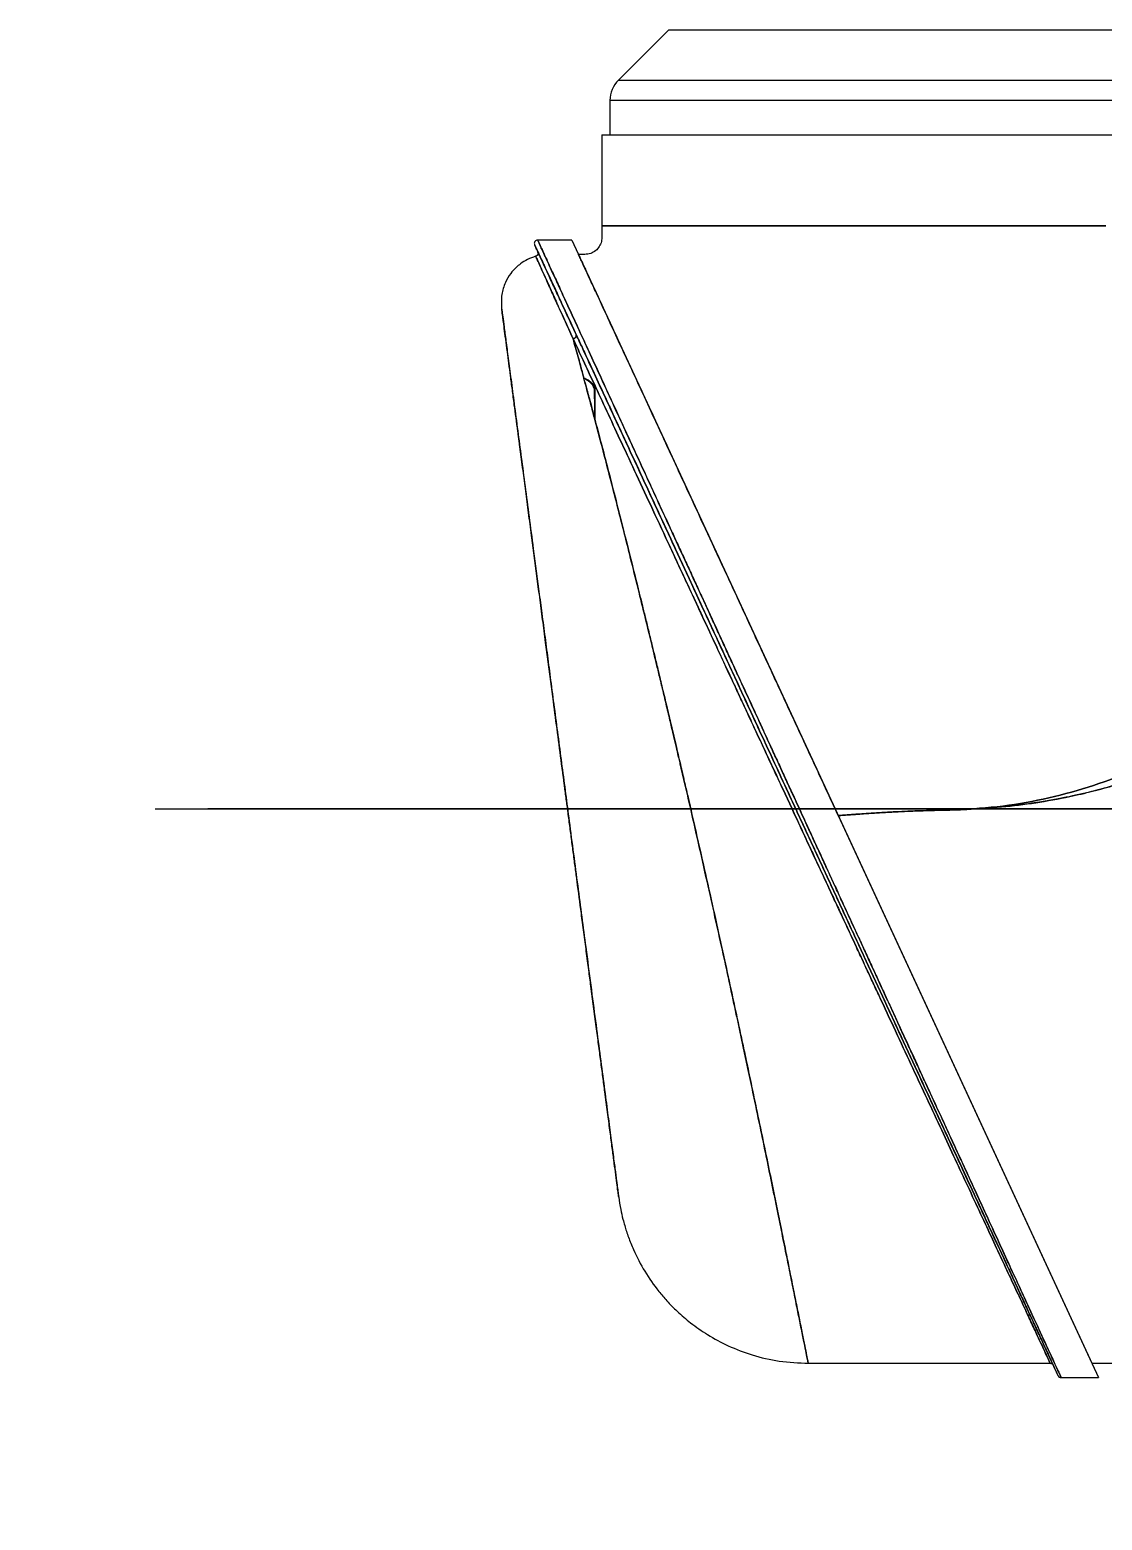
# Model space of a CAD drawing. Header units: millimetres. Extents: x 54 to 415, y 5 to 258.
# Drawn here: x 98.81 to 106.28, y 169.8 to 180.19 of the extents above; entities that cross this region are included whole.
import ezdxf

# ---------------------------------------------------------------- set-up
doc = ezdxf.new("R2010")
doc.units = ezdxf.units.MM
doc.linetypes.add('CENTERX2', pattern=[20.32, 12.7, -2.54, 2.54, -2.54])
doc.styles.add('SLDTEXTSTYLE0', font='TXT', dxfattribs={"width": 0.75})
doc.dimstyles.new('SLDDIMSTYLE0', dxfattribs={"dimtxt": 3.5, "dimasz": 3.302, "dimexe": 0, "dimexo": 0.0625, "dimgap": 0.875, "dimtad": 1, "dimlfac": 15, "dimrnd": 1e-09, "dimzin": 12, "dimdsep": 46, "dimtxsty": 'SLDTEXTSTYLE0', "dimsah": 1, "dimcen": 0.09, "dimadec": 0, "dimazin": 3, "dimtfac": 1, "dimtofl": 0, "dimtmove": 0, "dimatfit": 3, "dimfxl": 1, "dimfrac": 2, "dimtolj": 1, "dimtzin": 12, "dimarcsym": 0})
doc.dimstyles.new('SLDDIMSTYLE2', dxfattribs={"dimtxt": 3.5, "dimasz": 3.302, "dimexe": 0, "dimexo": 0.0625, "dimgap": 0.875, "dimtad": 1, "dimlfac": 15, "dimrnd": 1e-09, "dimzin": 12, "dimdsep": 46, "dimtxsty": 'SLDTEXTSTYLE0', "dimsah": 1, "dimcen": 0.09, "dimadec": 0, "dimazin": 3, "dimtfac": 1, "dimtmove": 0, "dimatfit": 0, "dimfxl": 1, "dimfrac": 2, "dimtolj": 1, "dimtzin": 12, "dimarcsym": 0})

# ---------------------------------------------------------------- blocks, each defined once
blk = doc.blocks.new('_D_6')
at = {"color": 7, "linetype": 'Continuous', "lineweight": 0}
for p, q in [((53.692, 173.759), (53.692, 65.092)), ((177.725, 173.759), (177.725, 65.092)), ((53.692, 66.092), (177.725, 66.092))]:
    blk.add_line(p, q, dxfattribs=at)
for points in [[(53.692, 66.092), (56.994, 65.584), (56.994, 66.6)], [(177.725, 66.092), (174.423, 66.6), (174.423, 65.584)]]:
    blk.add_solid(points, dxfattribs=at)
at = {"color": 7, "linetype": 'Continuous', "lineweight": 0, "char_height": 3.5, "attachment_point": 1, "style": 'SLDTEXTSTYLE0'}
for s, insert in [('Max. working area', (86.31, 70.658)), ('%%c', (129.618, 70.604)), ('1860,50', (134.896, 70.658))]:
    blk.add_mtext(s, dxfattribs=dict(at, insert=insert))
blk = doc.blocks.new('_D_7')
at = {"color": 7, "linetype": 'Continuous', "lineweight": 0}
for p, q in [((110.742, 173.759), (110.742, 97.775)), ((120.675, 173.759), (120.675, 97.775)), ((110.742, 98.775), (104.392, 98.775)), ((110.742, 98.775), (120.675, 98.775)), ((120.675, 98.775), (143.663, 98.775))]:
    blk.add_line(p, q, dxfattribs=at)
for points in [[(110.742, 98.775), (107.44, 99.283), (107.44, 98.267)], [(120.675, 98.775), (123.977, 98.267), (123.977, 99.283)]]:
    blk.add_solid(points, dxfattribs=at)
at = {"color": 7, "linetype": 'Continuous', "lineweight": 0, "char_height": 3.5, "attachment_point": 1, "style": 'SLDTEXTSTYLE0'}
for s, insert in [('%%c', (130.626, 103.287)), ('149', (135.904, 103.34))]:
    blk.add_mtext(s, dxfattribs=dict(at, insert=insert))
blk = doc.blocks.new('_D_8')
at = {"color": 7, "linetype": 'Continuous', "lineweight": 0}
for p, q in [((59.042, 173.759), (59.042, 83.092)), ((172.375, 173.759), (172.375, 83.092)), ((59.042, 84.092), (172.375, 84.092))]:
    blk.add_line(p, q, dxfattribs=at)
for points in [[(59.042, 84.092), (62.344, 83.584), (62.344, 84.6)], [(172.375, 84.092), (169.073, 84.6), (169.073, 83.584)]]:
    blk.add_solid(points, dxfattribs=at)
at = {"color": 7, "linetype": 'Continuous', "lineweight": 0, "char_height": 3.5, "attachment_point": 1, "style": 'SLDTEXTSTYLE0'}
for s, insert in [('Recommended Reach', (84.443, 88.658)), ('%%c', (137.95, 88.604)), ('1700', (143.228, 88.658))]:
    blk.add_mtext(s, dxfattribs=dict(at, insert=insert))

msp = doc.modelspace()

# ---------------------------------------------------------------- linework, layer by layer
at = {"color": 7, "linetype": 'Continuous', "lineweight": 15}
for p, q in [((103.26107, 180.19182), (102.91022, 179.84098)), ((103.26153, 180.19182), (110.06176, 180.19182)), ((102.91022, 179.84098), (110.41118, 179.84098)), ((102.85164, 179.69956), (102.85164, 179.45907)), ((110.47164, 179.69956), (102.85164, 179.69956)), ((102.79498, 179.45907), (102.79498, 178.82486)), ((102.79529, 179.45907), (110.528, 179.45907)), ((102.85164, 179.45907), (110.47164, 179.45907)), ((102.79498, 178.82573), (102.80836, 178.82573)), ((102.80836, 178.82573), (102.79498, 178.82573)), ((102.80836, 178.82573), (102.80871, 178.82573)), ((102.80871, 178.82573), (102.80836, 178.82573)), ((102.80871, 178.82573), (102.83936, 178.82573)), ((102.83936, 178.82573), (102.80871, 178.82573)), ((102.83936, 178.82573), (102.85372, 178.82573)), ((102.85372, 178.82544), (102.83936, 178.82573)), ((102.85372, 178.82573), (102.91677, 178.82573)), ((102.91677, 178.82573), (102.85372, 178.82544)), ((102.91677, 178.82573), (102.93026, 178.82582)), ((102.91751, 178.82573), (102.91677, 178.82573)), ((102.93026, 178.82582), (102.91751, 178.82573)), ((103.15066, 178.82573), (103.31301, 178.82573)), ((103.15616, 178.82573), (103.15066, 178.82573)), ((103.31301, 178.82573), (103.15616, 178.82573)), ((103.31301, 178.82573), (103.34855, 178.82573)), ((103.34855, 178.82573), (103.31301, 178.82573)), ((103.34855, 178.82573), (103.50327, 178.82573)), ((103.50327, 178.82573), (103.34855, 178.82573)), ((103.91644, 178.82573), (104.05701, 178.82573)), ((104.05701, 178.82573), (103.91644, 178.82573)), ((104.05701, 178.82573), (104.1762, 178.82573)), ((104.1762, 178.82573), (104.05701, 178.82573)), ((104.1762, 178.82573), (104.36407, 178.82573)), ((104.36407, 178.82573), (104.1762, 178.82573)), ((104.36407, 178.82573), (104.45667, 178.82573)), ((104.45667, 178.82573), (104.36407, 178.82573)), ((104.66869, 178.82573), (104.45667, 178.82573)), ((105.01333, 178.82573), (104.66869, 178.82573)), ((105.01333, 178.82573), (105.33917, 178.82573)), ((105.01498, 178.82573), (105.01333, 178.82573)), ((105.33917, 178.82573), (105.01498, 178.82573)), ((105.33917, 178.82573), (105.35176, 178.82573)), ((105.35176, 178.82573), (105.33917, 178.82573)), ((105.35176, 178.82573), (105.67381, 178.82573)), ((105.67381, 178.82573), (105.35176, 178.82573)), ((105.67381, 178.82573), (105.67602, 178.82573)), ((105.67602, 178.82573), (105.67381, 178.82573)), ((105.67602, 178.82573), (105.72928, 178.82573)), ((105.72928, 178.82573), (105.67602, 178.82573)), ((105.72928, 178.82573), (106.08711, 178.82573)), ((106.08711, 178.82573), (105.72928, 178.82573)), ((106.08711, 178.82573), (106.30903, 178.82573)), ((106.30903, 178.82573), (106.08711, 178.82573)), ((102.58543, 178.72573), (102.34736, 178.72573)), ((102.58543, 178.72573), (106.256, 170.79333)), ((102.74696, 177.67528), (102.74696, 177.53322)), ((102.74696, 177.53322), (102.74696, 177.67528)), ((102.74657, 177.47568), (102.74696, 177.53322)), ((102.74696, 177.53322), (102.74669, 177.47333)), ((104.12079, 174.75907), (104.05624, 174.89772)), ((104.05624, 174.89772), (104.12077, 174.75908)), ((104.4427, 174.71202), (104.44262, 174.71219)), ((104.44262, 174.71219), (104.4427, 174.71202)), ((104.4427, 174.71202), (106.21016, 170.8924)), ((104.23437, 170.8924), (105.92098, 170.8924)), ((106.21016, 170.8924), (110.65498, 170.8924)), ((105.99691, 170.7924), (106.25643, 170.7924))]:
    msp.add_line(p, q, dxfattribs=at)
at = {"color": 7, "linetype": 'CENTERX2', "lineweight": 0}
msp.add_line((59.04164, 174.75907), (172.37498, 174.75907), dxfattribs=at)
at = {"color": 7, "linetype": 'CENTERX2', "lineweight": 0, "ltscale": 1.333333}
msp.add_line((113.64164, 174.75907), (100.04785, 174.75907), dxfattribs=at)
at = {"color": 7, "linetype": 'CENTERX2', "lineweight": 0}
msp.add_circle((115.70831, 174.75907), 62.01667, dxfattribs=at)
at = {"color": 7, "linetype": 'Continuous', "lineweight": 15}
msp.add_circle((115.70831, 174.75907), 56.66667, dxfattribs=at)
for centre, radius, start, end in [((103.05164, 179.69956), 0.2, 135, 180), ((102.34751, 178.7024), 0.02333, 90, 204.831429), ((102.74696, 177.54272), 0.13257, 89.99994, 91.381983), ((105.99691, 170.81573), 0.02333, 204.831429, 270)]:
    msp.add_arc(centre, radius, start, end, dxfattribs=at)
for points, knots in [([(102.79498, 178.82776), (102.79556, 178.80307), (102.79645, 178.7657), (102.7938, 178.7154), (102.77906, 178.67936), (102.75298, 178.65005), (102.71724, 178.62938), (102.67428, 178.62459), (102.64507, 178.62501), (102.63001, 178.62522)], [0, 0, 0, 0, 0.234752621, 0.355347211, 0.474730114, 0.596156304, 0.722139302, 0.856790143, 1, 1, 1, 1]), ([(102.93082, 178.82583), (102.94111, 178.82586), (102.9635, 178.82593), (103.00363, 178.82583), (103.04977, 178.82561), (103.09892, 178.82556), (103.13369, 178.82568), (103.15066, 178.82573)], [0, 0, 0, 0, 0.17707134, 0.38497774, 0.60511472, 0.80727697, 1, 1, 1, 1]), ([(103.02371, 178.82573), (103.00541, 178.82581), (102.97159, 178.82595), (102.94365, 178.82586), (102.93082, 178.82583)], [0, 0, 0, 0, 0.54090523, 1, 1, 1, 1]), ([(103.15066, 178.82573), (103.12893, 178.82567), (103.08321, 178.82553), (103.04419, 178.82566), (103.02371, 178.82573)], [0, 0, 0, 0, 0.47518066, 1, 1, 1, 1]), ([(105.97574, 170.80594), (105.97498, 170.80756), (105.97347, 170.81083), (105.96131, 170.83712), (105.94195, 170.87895), (105.91476, 170.93772), (105.88005, 171.01272), (105.83793, 171.10374), (105.78858, 171.21039), (105.73222, 171.33219), (105.6691, 171.4686), (105.59947, 171.61908), (105.52364, 171.78295), (105.43645, 171.97138), (105.33689, 172.18653), (105.22427, 172.42992), (105.10501, 172.68766), (104.9799, 172.95802), (104.8497, 173.23939), (104.71519, 173.53008), (104.57723, 173.82824), (104.4366, 174.13213), (104.29426, 174.43974), (104.15103, 174.74928), (104.0078, 175.05881), (103.86545, 175.36643), (103.72483, 175.67033), (103.58687, 175.96848), (103.45236, 176.25916), (103.32216, 176.54054), (103.19705, 176.81091), (103.07779, 177.06864), (102.96517, 177.31202), (102.86562, 177.52717), (102.77842, 177.7156), (102.7026, 177.87946), (102.63297, 178.02995), (102.56984, 178.16636), (102.51349, 178.28815), (102.46413, 178.39481), (102.42202, 178.48582), (102.38731, 178.56082), (102.36012, 178.61959), (102.34076, 178.66142), (102.3286, 178.68771), (102.32709, 178.69097), (102.32633, 178.6926)], [0, 0, 0, 0, 0.019808586, 0.039656347, 0.05951686, 0.07943271, 0.099437561, 0.119503357, 0.139668075, 0.159961119, 0.180348222, 0.200861838, 0.221525301, 0.242296903, 0.267399673, 0.292705775, 0.318168196, 0.343817117, 0.36959666, 0.395507895, 0.421544431, 0.447641473, 0.473816047, 0.500000002, 0.526185754, 0.552361225, 0.578458258, 0.604493888, 0.630403343, 0.656184656, 0.681834443, 0.707296843, 0.732602055, 0.7577031, 0.778477075, 0.799140516, 0.819651781, 0.840041213, 0.860334239, 0.880496646, 0.900564735, 0.920569677, 0.940483143, 0.960346134, 0.980192649, 1, 1, 1, 1]), ([(102.32633, 178.6926), (102.32709, 178.69097), (102.3286, 178.68771), (102.34077, 178.66141), (102.36012, 178.61959), (102.38732, 178.56081), (102.42202, 178.48581), (102.46414, 178.3948), (102.51349, 178.28815), (102.56985, 178.16635), (102.63297, 178.02993), (102.7026, 177.87945), (102.77843, 177.71558), (102.86562, 177.52715), (102.96518, 177.31201), (103.0778, 177.06862), (103.19706, 176.81088), (103.32217, 176.54052), (103.45237, 176.25914), (103.58688, 175.96846), (103.72485, 175.6703), (103.86547, 175.36641), (104.00781, 175.05879), (104.15104, 174.74926), (104.29427, 174.43973), (104.43662, 174.1321), (104.57724, 173.82821), (104.7152, 173.53006), (104.84971, 173.23938), (104.97991, 172.958), (105.10502, 172.68763), (105.22428, 172.4299), (105.3369, 172.18652), (105.43645, 171.97137), (105.52365, 171.78294), (105.59947, 171.61907), (105.66911, 171.46859), (105.73223, 171.33218), (105.78859, 171.21038), (105.83794, 171.10373), (105.88005, 171.01272), (105.91476, 170.93772), (105.94195, 170.87895), (105.96131, 170.83712), (105.97347, 170.81083), (105.97498, 170.80757), (105.97574, 170.80594)], [0, 0, 0, 0, 0.01980859, 0.03965635, 0.05951686, 0.07943271, 0.09943756, 0.11950336, 0.13966807, 0.15996112, 0.18034822, 0.20086184, 0.2215253, 0.2422969, 0.26739967, 0.29270577, 0.3181682, 0.34381712, 0.36959666, 0.39550789, 0.42154443, 0.44764147, 0.47381605, 0.5, 0.52618575, 0.55236122, 0.57845826, 0.60449389, 0.63040334, 0.65618466, 0.68183444, 0.70729684, 0.73260206, 0.7577031, 0.77847708, 0.79914052, 0.81965178, 0.84004121, 0.86033424, 0.88049665, 0.90056474, 0.92056968, 0.94048314, 0.96034613, 0.98019265, 1, 1, 1, 1]), ([(102.34765, 178.72543), (102.34678, 178.7255), (102.34503, 178.72564), (102.34325, 178.72532), (102.34236, 178.72516)], [0, 0, 0, 0, 0.499790633, 1, 1, 1, 1]), ([(102.34751, 178.72573), (102.34788, 178.72494), (102.34861, 178.72334), (102.35455, 178.71045), (102.36401, 178.68986), (102.37915, 178.65695), (102.40188, 178.60755), (102.43448, 178.53668), (102.47484, 178.44893), (102.52319, 178.34386), (102.5797, 178.221), (102.63836, 178.09345), (102.69707, 177.96586), (102.75407, 177.84197), (102.81565, 177.70807), (102.87816, 177.57215), (102.94102, 177.43554), (103.0037, 177.2993), (103.07008, 177.155), (103.13861, 177.00598), (103.19806, 176.87675), (103.24709, 176.7702), (103.28634, 176.6849), (103.32679, 176.59696), (103.36846, 176.50636), (103.41135, 176.41313), (103.45544, 176.31725), (103.50391, 176.21186), (103.55753, 176.09533), (103.61704, 175.96602), (103.67986, 175.82948), (103.74599, 175.68567), (103.81198, 175.54215), (103.87197, 175.41175), (103.92591, 175.29452), (103.97434, 175.18921), (104.02032, 175.08926), (104.06583, 174.99035), (104.11586, 174.88158), (104.15238, 174.80218), (104.17221, 174.75907)], [0, 0, 0, 0, 0.02765358, 0.0553584, 0.08312661, 0.11097027, 0.15007798, 0.18955621, 0.2294361, 0.27043105, 0.31212873, 0.35455795, 0.38618207, 0.41841142, 0.45125561, 0.48472373, 0.51326256, 0.5424863, 0.57239933, 0.60300575, 0.63230528, 0.64816093, 0.66431889, 0.68077954, 0.69754322, 0.71461028, 0.73198105, 0.74965582, 0.77135073, 0.79409267, 0.81788206, 0.84271922, 0.86860446, 0.89167404, 0.90936581, 0.92827315, 0.94510226, 0.95995849, 0.97825776, 1, 1, 1, 1]), ([(104.17221, 174.75907), (104.15506, 174.79636), (104.12305, 174.86596), (104.07851, 174.9628), (104.04078, 175.0448), (104.00259, 175.1278), (103.95817, 175.22439), (103.90676, 175.33615), (103.85096, 175.45743), (103.79845, 175.57159), (103.7483, 175.68064), (103.70331, 175.77848), (103.65983, 175.87302), (103.61784, 175.96427), (103.57736, 176.05224), (103.53838, 176.13694), (103.47877, 176.26652), (103.40029, 176.43718), (103.30529, 176.64371), (103.21453, 176.84094), (103.12605, 177.0333), (103.03992, 177.22057), (102.958, 177.39865), (102.8758, 177.57729), (102.79448, 177.75412), (102.71538, 177.92607), (102.64377, 178.08169), (102.57971, 178.22099), (102.52319, 178.34386), (102.47875, 178.44042), (102.44427, 178.5154), (102.41772, 178.57312), (102.39541, 178.62162), (102.37566, 178.66454), (102.36003, 178.69854), (102.34947, 178.72148), (102.34816, 178.72432), (102.34751, 178.72573)], [0, 0, 0, 0, 0.01880793, 0.03509817, 0.04887067, 0.06022758, 0.07707437, 0.09779253, 0.11698799, 0.13890158, 0.15624828, 0.17311984, 0.18951636, 0.20543794, 0.22088468, 0.2358567, 0.25035414, 0.29007939, 0.32823823, 0.3648346, 0.40235285, 0.44111398, 0.47875129, 0.51527362, 0.55975447, 0.60313295, 0.64543124, 0.68786023, 0.72955901, 0.77055637, 0.80050736, 0.8302289, 0.85973399, 0.8890359, 0.92614056, 0.96311903, 1, 1, 1, 1]), ([(102.33306, 178.61221), (102.31414, 178.60556), (102.27727, 178.59262), (102.23197, 178.56412), (102.19266, 178.5311), (102.15501, 178.48858), (102.11858, 178.42654), (102.09214, 178.34334), (102.09504, 178.28142), (102.09657, 178.24887)], [0, 0, 0, 0, 0.12742109, 0.24824003, 0.33817191, 0.45400377, 0.60799553, 0.79394365, 1, 1, 1, 1]), ([(102.34848, 178.64474), (102.34905, 178.64331), (102.35024, 178.64034), (102.35085, 178.6354), (102.35043, 178.63022), (102.34879, 178.62514), (102.34605, 178.62055), (102.34243, 178.61681), (102.33831, 178.61401), (102.33529, 178.61295), (102.33384, 178.61244)], [0, 0, 0, 0, 0.1147977, 0.23786672, 0.36716621, 0.49983879, 0.632536, 0.76190538, 0.88507912, 1, 1, 1, 1]), ([(102.59465, 178.03733), (102.57394, 178.08282), (102.53256, 178.17374), (102.48006, 178.28935), (102.43507, 178.38859), (102.39842, 178.46956), (102.36975, 178.53297), (102.34928, 178.57831), (102.3363, 178.60706), (102.33468, 178.61065), (102.33387, 178.61245)], [0, 0, 0, 0, 0.1255881, 0.25103599, 0.37655605, 0.50109922, 0.62524928, 0.74968947, 0.8750498, 1, 1, 1, 1]), ([(102.33387, 178.61245), (102.33467, 178.61067), (102.33627, 178.60712), (102.34922, 178.57844), (102.36978, 178.53291), (102.39871, 178.46892), (102.43556, 178.3875), (102.48045, 178.2885), (102.53271, 178.17342), (102.57396, 178.08277), (102.59467, 178.03727)], [0, 0, 0, 0, 0.12469319, 0.24934826, 0.37464604, 0.50053552, 0.62538644, 0.74975471, 0.87437799, 1, 1, 1, 1]), ([(102.61563, 178.06741), (102.5946, 178.11285), (102.55258, 178.20367), (102.49919, 178.31905), (102.4532, 178.41843), (102.41545, 178.50001), (102.38573, 178.56425), (102.36442, 178.6103), (102.3515, 178.63822), (102.3471, 178.64773), (102.35127, 178.63872), (102.36405, 178.61109), (102.38517, 178.56546), (102.41461, 178.50182), (102.45226, 178.42047), (102.49842, 178.3207), (102.55211, 178.20468), (102.59443, 178.11323), (102.6156, 178.06747)], [0, 0, 0, 0, 0.06247723, 0.1248734, 0.18688755, 0.2492442, 0.31182584, 0.37459396, 0.43688599, 0.49902722, 0.5616153, 0.62442678, 0.68675342, 0.74896509, 0.81174625, 0.87424181, 0.93706287, 1, 1, 1, 1]), ([(104.44262, 174.71219), (104.38943, 174.82715), (104.28267, 175.05787), (104.12209, 175.40488), (103.96172, 175.75146), (103.80505, 176.09004), (103.65395, 176.41657), (103.50865, 176.73058), (103.36835, 177.03379), (103.23846, 177.31448), (103.12033, 177.56978), (103.0137, 177.80022), (102.91645, 178.01038), (102.83405, 178.18846), (102.7666, 178.33423), (102.71603, 178.4435), (102.67823, 178.52519), (102.65186, 178.58218), (102.63563, 178.61726), (102.63053, 178.62829), (102.63419, 178.62036), (102.64425, 178.59862), (102.661, 178.56243), (102.68447, 178.5117), (102.71754, 178.44024), (102.76244, 178.3432), (102.8216, 178.21536), (102.89111, 178.06513), (102.96983, 177.89501), (103.05654, 177.70763), (103.15073, 177.50408), (103.2528, 177.2835), (103.3645, 177.0421), (103.4853, 176.78106), (103.61544, 176.4998), (103.75185, 176.205), (103.88964, 175.90724), (104.02696, 175.61048), (104.16329, 175.31586), (104.30217, 175.01573), (104.39572, 174.81355), (104.44262, 174.71219)], [0, 0, 0, 0, 0.02955119, 0.05930706, 0.08971288, 0.12034561, 0.14989792, 0.17966659, 0.21013776, 0.24086156, 0.26914091, 0.29764012, 0.32687043, 0.35637163, 0.38229613, 0.40843346, 0.43091339, 0.45354651, 0.47667516, 0.49997933, 0.51811976, 0.53635913, 0.55459864, 0.57296546, 0.59153185, 0.61557355, 0.63978858, 0.66452484, 0.68943035, 0.71376894, 0.73825328, 0.76317802, 0.78824712, 0.81504085, 0.84200265, 0.869479, 0.89712769, 0.92251003, 0.94802369, 0.97394303, 1, 1, 1, 1]), ([(102.91244, 172.0517), (102.91217, 172.05378), (102.91162, 172.05794), (102.90711, 172.0922), (102.89988, 172.1471), (102.8902, 172.22065), (102.87873, 172.30777), (102.86592, 172.40512), (102.8512, 172.51688), (102.8346, 172.64302), (102.81803, 172.76888), (102.80219, 172.88916), (102.78762, 172.99985), (102.77224, 173.11664), (102.75557, 173.24328), (102.73776, 173.37859), (102.72032, 173.51099), (102.70618, 173.61842), (102.69544, 173.70003), (102.68682, 173.76551), (102.67812, 173.83159), (102.66934, 173.89827), (102.66071, 173.96378), (102.64527, 174.08109), (102.62859, 174.20778), (102.61006, 174.3485), (102.59705, 174.44734), (102.58351, 174.55019), (102.56982, 174.65416), (102.55964, 174.7315), (102.55304, 174.78166), (102.55006, 174.80428), (102.54708, 174.82693), (102.5441, 174.84959), (102.54111, 174.87228), (102.53812, 174.89498), (102.53475, 174.92056), (102.53101, 174.94901), (102.52688, 174.98034), (102.52148, 175.02134), (102.50791, 175.12448), (102.48611, 175.29001), (102.46395, 175.45834), (102.44834, 175.57692), (102.4392, 175.64634), (102.43011, 175.71536), (102.42108, 175.78398), (102.4121, 175.85221), (102.39913, 175.95071), (102.38227, 176.07879), (102.36199, 176.2328), (102.34235, 176.38203), (102.32337, 176.52616), (102.30393, 176.67385), (102.28417, 176.82388), (102.26431, 176.97478), (102.24998, 177.08359), (102.24064, 177.15457), (102.2359, 177.19055), (102.23122, 177.22608), (102.22663, 177.26101), (102.22216, 177.29489), (102.21784, 177.32772), (102.21364, 177.35964), (102.20221, 177.44645), (102.18768, 177.55685), (102.17102, 177.68335), (102.15834, 177.77967), (102.14679, 177.86742), (102.13534, 177.95442), (102.12451, 178.03665), (102.11489, 178.10974), (102.10818, 178.16068), (102.10354, 178.19597), (102.10036, 178.2201), (102.09814, 178.23696), (102.0968, 178.2471), (102.09665, 178.24829), (102.09657, 178.24889)], [0, 0, 0, 0, 0.02709263, 0.05391615, 0.0806721, 0.10756357, 0.13066586, 0.15359755, 0.17648587, 0.19945881, 0.22264293, 0.2388903, 0.25504458, 0.2711481, 0.28765372, 0.30564194, 0.32298821, 0.33653984, 0.34416523, 0.35176988, 0.35935786, 0.36693327, 0.37450026, 0.38146616, 0.40617321, 0.41608414, 0.42695052, 0.43785425, 0.4488074, 0.45982189, 0.46218602, 0.46455051, 0.46691548, 0.46928107, 0.47164739, 0.47401457, 0.47638274, 0.47964079, 0.48290127, 0.48616448, 0.49243272, 0.51506684, 0.53772738, 0.54503899, 0.55233121, 0.55960757, 0.56687164, 0.57412699, 0.58137721, 0.59846579, 0.61559297, 0.63206266, 0.6485092, 0.66497391, 0.68391697, 0.70276432, 0.72158023, 0.72647326, 0.73136789, 0.73626524, 0.74116649, 0.74601277, 0.75066648, 0.75531644, 0.75996366, 0.78916386, 0.80705667, 0.82480822, 0.8424743, 0.86011153, 0.88299407, 0.90539397, 0.92728831, 0.94155835, 0.95681646, 0.97190116, 0.9859826, 1, 1, 1, 1]), ([(102.09657, 178.24889), (102.09694, 178.2461), (102.09767, 178.24049), (102.10364, 178.19515), (102.11295, 178.12445), (102.12583, 178.02665), (102.14202, 177.90364), (102.16143, 177.75622), (102.1836, 177.58779), (102.20059, 177.45881), (102.20901, 177.39478)], [0, 0, 0, 0, 0.12544749, 0.25163001, 0.37774528, 0.5032769, 0.62729286, 0.75206662, 0.87692614, 1, 1, 1, 1]), ([(102.6156, 178.06747), (102.6162, 178.0657), (102.61735, 178.0623), (102.61688, 178.05698), (102.6153, 178.05249), (102.61318, 178.04897), (102.61088, 178.04622), (102.60775, 178.04329), (102.60367, 178.04058), (102.59891, 178.03852), (102.59597, 178.03782), (102.59464, 178.03751)], [0, 0, 0, 0, 0.14961496, 0.2887585, 0.40796627, 0.50142739, 0.58125872, 0.65669351, 0.79201577, 0.90609221, 1, 1, 1, 1]), ([(102.59467, 178.03745), (102.59599, 178.03776), (102.59892, 178.03846), (102.60367, 178.04051), (102.60876, 178.04388), (102.61308, 178.04845), (102.61594, 178.05363), (102.61718, 178.05865), (102.61711, 178.06336), (102.61611, 178.0661), (102.61563, 178.06741)], [0, 0, 0, 0, 0.09340499, 0.20728482, 0.34281273, 0.49831025, 0.63357335, 0.76449, 0.88741935, 1, 1, 1, 1]), ([(102.6156, 178.06747), (102.6292, 178.03809), (102.65643, 177.97924), (102.7005, 177.88401), (102.74831, 177.78067), (102.80028, 177.66836), (102.85651, 177.54684), (102.91709, 177.41594), (102.9821, 177.27543), (103.05168, 177.12507), (103.12575, 176.965), (103.20432, 176.79519), (103.28742, 176.61561), (103.38087, 176.41367), (103.48512, 176.18838), (103.60146, 175.93696), (103.72227, 175.67587), (103.8472, 175.40589), (103.97606, 175.12741), (104.10727, 174.84385), (104.24058, 174.55575), (104.37408, 174.26726), (104.50712, 173.97973), (104.63844, 173.69596), (104.76698, 173.41816), (104.89166, 173.14872), (105.01142, 172.88992), (105.12577, 172.64278), (105.2274, 172.42316), (105.31733, 172.22881), (105.39634, 172.05805), (105.46974, 171.89944), (105.53753, 171.75294), (105.59971, 171.61856), (105.65607, 171.49676), (105.70678, 171.38717), (105.75198, 171.28948), (105.79168, 171.2037), (105.82615, 171.12922), (105.85563, 171.06551), (105.8818, 171.00894), (105.90408, 170.96078), (105.92158, 170.92297), (105.93349, 170.89724), (105.94068, 170.8817), (105.94155, 170.87981), (105.94199, 170.87887)], [0, 0, 0, 0, 0.01578204, 0.03161458, 0.047527, 0.06494125, 0.08241982, 0.0999994, 0.11912876, 0.13832882, 0.15764442, 0.17849225, 0.19940737, 0.2204433, 0.24739207, 0.27442996, 0.30230123, 0.33087284, 0.35954744, 0.38923904, 0.41890579, 0.44888288, 0.47899494, 0.50907835, 0.53904239, 0.56884091, 0.59829983, 0.6272614, 0.65608922, 0.67916429, 0.70207557, 0.7249023, 0.74650169, 0.76795481, 0.78933357, 0.80931569, 0.82918297, 0.84899788, 0.86734507, 0.8856135, 0.9038552, 0.92397888, 0.94404941, 0.96328079, 0.98163719, 1, 1, 1, 1]), ([(105.94199, 170.87887), (105.94169, 170.87952), (105.94108, 170.88083), (105.93616, 170.89146), (105.92808, 170.90892), (105.91624, 170.93452), (105.90036, 170.96883), (105.88026, 171.01227), (105.85564, 171.06547), (105.82616, 171.12919), (105.7917, 171.20366), (105.75201, 171.28944), (105.7068, 171.38713), (105.65255, 171.50436), (105.58795, 171.64398), (105.51101, 171.81026), (105.42627, 171.99339), (105.33371, 172.19341), (105.23321, 172.4106), (105.12582, 172.64269), (105.01147, 172.8898), (104.89172, 173.14858), (104.76703, 173.41805), (104.6385, 173.69582), (104.50718, 173.9796), (104.37415, 174.2671), (104.24066, 174.55558), (104.10734, 174.8437), (103.98323, 175.1119), (103.86844, 175.35999), (103.76316, 175.58749), (103.66089, 175.80852), (103.56186, 176.02252), (103.46634, 176.22895), (103.37484, 176.42668), (103.28749, 176.61546), (103.2044, 176.79504), (103.12582, 176.96485), (103.05174, 177.12493), (102.98217, 177.27529), (102.91308, 177.4246), (102.84497, 177.57179), (102.77937, 177.71356), (102.71951, 177.84291), (102.66484, 177.96107), (102.63201, 178.03201), (102.61563, 178.06741)], [0, 0, 0, 0, 0.01529919, 0.03059322, 0.04591468, 0.06263065, 0.0793616, 0.09614935, 0.11437962, 0.13264809, 0.15100682, 0.17081019, 0.19067748, 0.21067117, 0.23631816, 0.26210971, 0.28877962, 0.31622844, 0.34390697, 0.37272219, 0.40168781, 0.43114643, 0.46094056, 0.49091724, 0.52098765, 0.55110389, 0.58108099, 0.6107434, 0.64044762, 0.66434315, 0.68816474, 0.71198289, 0.73458739, 0.75709198, 0.77955898, 0.80058312, 0.8214983, 0.84235805, 0.86166205, 0.88086221, 0.90000337, 0.92107237, 0.9420232, 0.96202845, 0.98105067, 1, 1, 1, 1]), ([(102.82936, 177.53322), (102.80003, 177.59624), (102.74209, 177.72072), (102.66367, 177.88922), (102.61746, 177.98849), (102.59465, 178.03751)], [0, 0, 0, 0, 0.34167832, 0.67494836, 1, 1, 1, 1]), ([(102.66928, 177.76276), (102.65566, 177.81369), (102.62964, 177.91097), (102.60594, 177.99667), (102.59465, 178.03751)], [0, 0, 0, 0, 0.52352786, 1, 1, 1, 1]), ([(102.59467, 178.03745), (102.61749, 177.98844), (102.66369, 177.88917), (102.7421, 177.7207), (102.80003, 177.59623), (102.82936, 177.53322)], [0, 0, 0, 0, 0.325052868, 0.658322927, 1, 1, 1, 1]), ([(102.59467, 178.03745), (102.60624, 177.99537), (102.61796, 177.95278), (102.63058, 177.90652), (102.63123, 177.90412), (102.63301, 177.89764), (102.63644, 177.88505), (102.64207, 177.86417), (102.6483, 177.84081), (102.65432, 177.81783), (102.65933, 177.7983), (102.66383, 177.78048), (102.66663, 177.7691), (102.66795, 177.76373)], [0, 0, 0, 0, 0.492461776, 0.498528087, 0.507295279, 0.518763353, 0.569372795, 0.644290009, 0.743514835, 0.817356843, 0.884718297, 0.945599301, 1, 1, 1, 1]), ([(102.74696, 177.67528), (102.74584, 177.68435), (102.74362, 177.70247), (102.72621, 177.7271), (102.70156, 177.74857), (102.67911, 177.7587), (102.66795, 177.76373)], [0, 0, 0, 0, 0.25088946, 0.501317, 0.75211049, 1, 1, 1, 1]), ([(102.66795, 177.76365), (102.67472, 177.75936), (102.68732, 177.75138), (102.70647, 177.7394), (102.71873, 177.72841), (102.72682, 177.71918), (102.73159, 177.71261), (102.74017, 177.69854), (102.74215, 177.68567), (102.74376, 177.67524)], [0, 0, 0, 0, 0.17789325, 0.33123131, 0.49718383, 0.56727214, 0.6366698, 0.7057281, 1, 1, 1, 1]), ([(102.66795, 177.76364), (102.66951, 177.75817), (102.67272, 177.74693), (102.67766, 177.72946), (102.68285, 177.71097), (102.68828, 177.69143), (102.69397, 177.67082), (102.69993, 177.64911), (102.70567, 177.62805), (102.71219, 177.60393), (102.72055, 177.5729), (102.73231, 177.52906), (102.74144, 177.49488), (102.74657, 177.47567)], [0, 0, 0, 0, 0.06067403, 0.12451566, 0.19152556, 0.26170443, 0.33505296, 0.41157187, 0.49126189, 0.55567291, 0.66192313, 0.81002671, 1, 1, 1, 1]), ([(102.66928, 177.76276), (102.67436, 177.76088), (102.68565, 177.75672), (102.70502, 177.74477), (102.7264, 177.72719), (102.7436, 177.7024), (102.74584, 177.68431), (102.74696, 177.67528)], [0, 0, 0, 0, 0.10784637, 0.23957891, 0.49341763, 0.74702997, 1, 1, 1, 1]), ([(102.74376, 177.67524), (102.74352, 177.67875), (102.74306, 177.68577), (102.74013, 177.69612), (102.73558, 177.70628), (102.72932, 177.71614), (102.72082, 177.72626), (102.70993, 177.73636), (102.6965, 177.74605), (102.68214, 177.7543), (102.67339, 177.75999), (102.66928, 177.76267)], [0, 0, 0, 0, 0.10031816, 0.20062135, 0.30209131, 0.40540951, 0.50950385, 0.63701534, 0.76428214, 0.88927284, 1, 1, 1, 1]), ([(102.74669, 177.47332), (102.73814, 177.50566), (102.72227, 177.56563), (102.70107, 177.64496), (102.68383, 177.70909), (102.67375, 177.74622), (102.66928, 177.76267)], [0, 0, 0, 0, 0.319600527, 0.5927776, 0.819566738, 1, 1, 1, 1]), ([(102.74696, 177.53322), (102.74634, 177.55848), (102.74515, 177.60686), (102.74421, 177.65313), (102.74376, 177.67524)], [0, 0, 0, 0, 0.52196177, 1, 1, 1, 1]), ([(102.74376, 177.67524), (102.74421, 177.65298), (102.74515, 177.60671), (102.74634, 177.55833), (102.74696, 177.53322)], [0, 0, 0, 0, 0.48109293, 1, 1, 1, 1]), ([(103.38954, 176.32988), (103.34518, 176.42525), (103.25823, 176.61216), (103.13626, 176.87453), (103.02414, 177.11536), (102.92162, 177.33521), (102.85964, 177.46823), (102.82936, 177.53322)], [0, 0, 0, 0, 0.21732581, 0.42593102, 0.62586952, 0.81720253, 1, 1, 1, 1]), ([(102.82936, 177.53322), (102.85964, 177.46823), (102.92162, 177.33521), (103.02414, 177.11536), (103.13626, 176.87453), (103.25823, 176.61216), (103.34518, 176.42525), (103.38954, 176.32988)], [0, 0, 0, 0, 0.18279747, 0.37413048, 0.57406897, 0.78267419, 1, 1, 1, 1]), ([(102.74657, 177.47568), (102.75979, 177.42528), (102.78714, 177.32097), (102.83197, 177.14899), (102.88125, 176.95794), (102.93521, 176.74619), (102.99377, 176.51336), (103.04124, 176.32234), (103.07606, 176.18127), (103.09712, 176.09559), (103.1197, 176.0033), (103.14205, 175.91142), (103.16497, 175.81677), (103.18939, 175.71548), (103.21795, 175.59632), (103.24789, 175.47059), (103.28047, 175.33291), (103.31274, 175.19564), (103.34462, 175.05922), (103.3719, 174.94194), (103.3946, 174.84403), (103.40814, 174.78522), (103.41416, 174.75907)], [0, 0, 0, 0, 0.06901447, 0.14284151, 0.22148527, 0.30494911, 0.3932358, 0.48634763, 0.51474331, 0.54524797, 0.5778616, 0.61244819, 0.64167494, 0.67644418, 0.71722298, 0.76401114, 0.80454837, 0.85663633, 0.90222572, 0.94131626, 0.97390775, 1, 1, 1, 1]), ([(103.41417, 174.75908), (103.4087, 174.78289), (103.39751, 174.83154), (103.3803, 174.90603), (103.36239, 174.98323), (103.34741, 175.04759), (103.33491, 175.10105), (103.32378, 175.14854), (103.30934, 175.21012), (103.29095, 175.28832), (103.26855, 175.38331), (103.24384, 175.48765), (103.21794, 175.59643), (103.19386, 175.69695), (103.17286, 175.78416), (103.15631, 175.85252), (103.14088, 175.91615), (103.11976, 176.00307), (103.09245, 176.11485), (103.05339, 176.27346), (103.00891, 176.45269), (102.95967, 176.64921), (102.91299, 176.83353), (102.86812, 177.00892), (102.82507, 177.17529), (102.78439, 177.33085), (102.75906, 177.42658), (102.74669, 177.47333)], [0, 0, 0, 0, 0.02378107, 0.04859396, 0.07443867, 0.10100658, 0.11305221, 0.12805402, 0.14868614, 0.17494848, 0.20684093, 0.24467031, 0.28084057, 0.31785666, 0.34790419, 0.37098295, 0.3889283, 0.41435353, 0.46222018, 0.50733876, 0.58463755, 0.65834088, 0.72844995, 0.79843629, 0.86869178, 0.93587875, 1, 1, 1, 1]), ([(102.20901, 177.39478), (102.21706, 177.33365), (102.23319, 177.21113), (102.25971, 177.00968), (102.28767, 176.79729), (102.31313, 176.60392), (102.33538, 176.43494), (102.35432, 176.29106), (102.3745, 176.13779), (102.39597, 175.97475), (102.41834, 175.8048), (102.44178, 175.62673), (102.46632, 175.44038), (102.49175, 175.24722), (102.51709, 175.05474), (102.54226, 174.86351), (102.56902, 174.66028), (102.59726, 174.44578), (102.62664, 174.22262), (102.6553, 174.00488), (102.68602, 173.77154), (102.71815, 173.52753), (102.75076, 173.27979), (102.78082, 173.05152), (102.80813, 172.84407), (102.83249, 172.65898), (102.85375, 172.4975), (102.87179, 172.36053), (102.88662, 172.24785), (102.89618, 172.17525), (102.90209, 172.13039), (102.90562, 172.10353), (102.90856, 172.08121), (102.91077, 172.06445), (102.9122, 172.05358), (102.91236, 172.05233), (102.91244, 172.0517)], [0, 0, 0, 0, 0.03511469, 0.07037442, 0.10516178, 0.14006538, 0.16107136, 0.18192891, 0.20403003, 0.22787271, 0.25173555, 0.27569185, 0.30208261, 0.32868057, 0.35499075, 0.38093698, 0.4071498, 0.43882761, 0.47026473, 0.50163371, 0.53310823, 0.57426908, 0.61476017, 0.65465998, 0.69453699, 0.73402606, 0.77250453, 0.81083661, 0.8491301, 0.8872106, 0.90482484, 0.92242247, 0.94003685, 0.96000006, 0.97997203, 1, 1, 1, 1]), ([(104.05624, 174.89772), (104.0342, 174.94509), (103.99153, 175.03678), (103.92984, 175.1694), (103.87256, 175.29249), (103.81969, 175.40603), (103.77123, 175.51004), (103.72242, 175.6148), (103.65579, 175.75796), (103.5724, 175.93715), (103.47809, 176.13972), (103.41845, 176.2678), (103.38954, 176.32988)], [0, 0, 0, 0, 0.09670542, 0.1871616, 0.27136856, 0.34932635, 0.42103506, 0.48649485, 0.56694691, 0.71990629, 0.86425503, 1, 1, 1, 1]), ([(103.38954, 176.32988), (103.40504, 176.2966), (103.43657, 176.22886), (103.48532, 176.12419), (103.53615, 176.01502), (103.58911, 175.90125), (103.64418, 175.78291), (103.69712, 175.66916), (103.75322, 175.54867), (103.81461, 175.41694), (103.88769, 175.25998), (103.96911, 175.08497), (104.0263, 174.96207), (104.05624, 174.89772)], [0, 0, 0, 0, 0.0729756, 0.14851211, 0.22661084, 0.30727296, 0.39049952, 0.47629151, 0.54547086, 0.64137434, 0.74909702, 0.86863896, 1, 1, 1, 1]), ([(104.44262, 174.71219), (104.55193, 174.72027), (104.77061, 174.73643), (105.09926, 174.74934), (105.42792, 174.75717), (105.75299, 174.79764), (106.06892, 174.87064), (106.37366, 174.97032), (106.56604, 175.0596), (106.66164, 175.10397)], [0, 0, 0, 0, 0.14456591, 0.28921399, 0.43383459, 0.5780215, 0.7203775, 0.86103382, 1, 1, 1, 1]), ([(106.66164, 175.10397), (106.56604, 175.0596), (106.37366, 174.97032), (106.06892, 174.87064), (105.75298, 174.79764), (105.42791, 174.75717), (105.09924, 174.74934), (104.7706, 174.73643), (104.55192, 174.72027), (104.44262, 174.71219)], [0, 0, 0, 0, 0.1389676, 0.27962537, 0.42198286, 0.56617127, 0.71079333, 0.85544218, 1, 1, 1, 1]), ([(106.66164, 175.02154), (106.5475, 174.98184), (106.3192, 174.90243), (105.9797, 174.825), (105.74491, 174.78978), (105.61863, 174.77657), (105.58739, 174.77353), (105.55689, 174.77078), (105.52604, 174.76824), (105.49892, 174.76615), (105.47261, 174.76423), (105.44081, 174.76201), (105.41559, 174.76022), (105.39923, 174.75907)], [0, 0, 0, 0, 0.27999218, 0.56002509, 0.80561006, 0.82987498, 0.85433094, 0.8783493, 0.90085852, 0.92609977, 0.94140315, 0.96198926, 1, 1, 1, 1]), ([(105.39923, 174.75907), (105.47977, 174.76479), (105.6403, 174.77619), (105.87984, 174.80915), (106.06441, 174.84541), (106.19572, 174.87655), (106.27453, 174.89686), (106.35287, 174.91867), (106.43084, 174.94202), (106.50832, 174.9669), (106.58538, 174.99324), (106.63623, 175.01211), (106.66164, 175.02154)], [0, 0, 0, 0, 0.18708628, 0.37289474, 0.55994421, 0.62277778, 0.68564243, 0.74856186, 0.81124147, 0.87427763, 0.93716025, 1, 1, 1, 1]), ([(103.41416, 174.75907), (103.43765, 174.6562), (103.48327, 174.45636), (103.5482, 174.16696), (103.60797, 173.89802), (103.66249, 173.6502), (103.70209, 173.46822), (103.72887, 173.34402), (103.74474, 173.27015), (103.76033, 173.19731), (103.77565, 173.12553), (103.7907, 173.05481), (103.81206, 172.95412), (103.83921, 172.82554), (103.8768, 172.64646), (103.91734, 172.45197), (103.95972, 172.2471), (103.99608, 172.06993), (104.02722, 171.9171), (104.05395, 171.78526), (104.07884, 171.66203), (104.10442, 171.53505), (104.12994, 171.4081), (104.15453, 171.28571), (104.17725, 171.1728), (104.1973, 171.07344), (104.21386, 170.9919), (104.22561, 170.93454), (104.23299, 170.89895), (104.23391, 170.89458), (104.23437, 170.8924)], [0, 0, 0, 0, 0.0515288, 0.10009624, 0.14570303, 0.18835008, 0.22803857, 0.24134851, 0.25457978, 0.26773248, 0.28080665, 0.29380237, 0.30671972, 0.33685583, 0.36655796, 0.41073167, 0.45391556, 0.49611369, 0.52917488, 0.56201604, 0.59463943, 0.62704738, 0.66992331, 0.71242627, 0.75456218, 0.80464514, 0.85421913, 0.90329525, 0.95188495, 1, 1, 1, 1]), ([(104.23437, 170.8924), (104.23391, 170.89461), (104.23297, 170.89906), (104.22549, 170.93519), (104.21357, 170.99343), (104.19677, 171.07621), (104.17642, 171.17707), (104.15337, 171.29167), (104.12843, 171.41587), (104.10491, 171.53283), (104.08445, 171.6344), (104.06824, 171.71474), (104.0512, 171.79901), (104.03333, 171.88716), (104.01463, 171.9791), (103.98875, 172.10586), (103.95431, 172.27346), (103.90969, 172.48892), (103.87228, 172.66814), (103.84411, 172.80228), (103.82655, 172.88564), (103.80856, 172.97076), (103.79014, 173.05758), (103.77129, 173.1461), (103.75202, 173.23626), (103.72479, 173.36311), (103.68826, 173.53191), (103.64097, 173.74822), (103.58983, 173.98), (103.53486, 174.22692), (103.47604, 174.48831), (103.43521, 174.66748), (103.41417, 174.75907), (103.41417, 174.75908)], [0, 0, 0, 0, 0.0484842, 0.09744657, 0.14689916, 0.19685367, 0.24732142, 0.28978151, 0.33261192, 0.37581869, 0.3975683, 0.41941422, 0.44135717, 0.46339784, 0.48553692, 0.50777483, 0.55178247, 0.59683371, 0.64293305, 0.658696, 0.67457849, 0.69058067, 0.70670269, 0.72294469, 0.7393068, 0.75578853, 0.79129023, 0.8288707, 0.86853098, 0.91027191, 0.95409423, 0.99999851, 1, 1, 1, 1]), ([(104.12077, 174.75908), (104.14102, 174.7155), (104.17843, 174.63498), (104.22991, 174.52427), (104.27216, 174.43351), (104.30901, 174.35443), (104.34222, 174.28317), (104.37376, 174.21553), (104.40179, 174.15542), (104.43366, 174.087), (104.48893, 173.9682), (104.56609, 173.8024), (104.65639, 173.60848), (104.71344, 173.48596), (104.7409, 173.427)], [0, 0, 0, 0, 0.09644995, 0.17820623, 0.24526839, 0.29782882, 0.35397918, 0.4039224, 0.44870803, 0.48833608, 0.55711436, 0.71537874, 0.86300601, 1, 1, 1, 1]), ([(104.7409, 173.427), (104.72669, 173.45752), (104.69767, 173.51985), (104.65282, 173.61615), (104.60588, 173.71695), (104.55682, 173.82234), (104.50564, 173.9323), (104.45741, 174.03596), (104.4073, 174.14359), (104.35241, 174.26136), (104.28477, 174.40661), (104.2064, 174.57508), (104.15051, 174.69521), (104.12079, 174.75907)], [0, 0, 0, 0, 0.07106779, 0.14510627, 0.22211617, 0.30209811, 0.38505266, 0.47098032, 0.53543195, 0.62635097, 0.73408574, 0.85863567, 1, 1, 1, 1]), ([(104.17221, 174.75907), (104.18937, 174.72177), (104.22138, 174.65218), (104.26592, 174.55533), (104.30364, 174.47334), (104.34183, 174.39034), (104.38626, 174.29375), (104.43767, 174.18199), (104.49347, 174.0607), (104.54598, 173.94654), (104.59612, 173.83749), (104.64111, 173.73966), (104.6846, 173.64512), (104.72658, 173.55386), (104.76706, 173.46589), (104.80604, 173.38119), (104.86566, 173.25162), (104.94414, 173.08095), (105.03913, 172.87442), (105.12989, 172.67719), (105.21838, 172.48483), (105.3045, 172.29756), (105.38643, 172.11949), (105.46863, 171.94084), (105.54995, 171.76402), (105.62905, 171.59206), (105.70066, 171.43644), (105.76472, 171.29714), (105.82124, 171.17428), (105.86567, 171.07771), (105.90015, 171.00274), (105.9267, 170.94501), (105.94901, 170.89652), (105.96876, 170.8536), (105.9844, 170.8196), (105.99495, 170.79665), (105.99626, 170.79382), (105.99691, 170.7924)], [0, 0, 0, 0, 0.01880793, 0.03509817, 0.04887067, 0.06022758, 0.07707437, 0.09779253, 0.11698799, 0.13890158, 0.15624828, 0.17311984, 0.18951636, 0.20543794, 0.22088468, 0.2358567, 0.25035414, 0.29007939, 0.32823823, 0.3648346, 0.40235285, 0.44111398, 0.47875129, 0.51527362, 0.55975447, 0.60313295, 0.64543124, 0.68786023, 0.72955901, 0.77055637, 0.80050736, 0.8302289, 0.85973399, 0.8890359, 0.92614056, 0.96311903, 1, 1, 1, 1]), ([(105.99691, 170.7924), (105.99655, 170.7932), (105.99581, 170.79479), (105.98988, 170.80768), (105.98041, 170.82827), (105.96527, 170.86119), (105.94254, 170.91058), (105.90994, 170.98145), (105.86959, 171.0692), (105.82124, 171.17427), (105.76472, 171.29714), (105.70606, 171.42468), (105.64736, 171.55227), (105.59036, 171.67616), (105.52877, 171.81006), (105.46626, 171.94598), (105.4034, 172.08259), (105.34072, 172.21883), (105.27435, 172.36313), (105.20581, 172.51215), (105.14637, 172.64138), (105.09734, 172.74793), (105.05809, 172.83324), (105.01763, 172.92118), (104.97596, 173.01177), (104.93308, 173.10501), (104.88899, 173.20088), (104.84051, 173.30628), (104.78689, 173.42281), (104.72739, 173.55211), (104.66457, 173.68866), (104.59843, 173.83246), (104.53244, 173.97598), (104.47245, 174.10638), (104.41852, 174.22362), (104.37008, 174.32892), (104.3241, 174.42888), (104.27859, 174.52778), (104.22856, 174.63655), (104.19204, 174.71595), (104.17221, 174.75907)], [0, 0, 0, 0, 0.02765358, 0.0553584, 0.08312661, 0.11097027, 0.15007798, 0.18955621, 0.2294361, 0.27043105, 0.31212873, 0.35455795, 0.38618207, 0.41841142, 0.45125561, 0.48472373, 0.51326256, 0.5424863, 0.57239933, 0.60300575, 0.63230528, 0.64816093, 0.6643189, 0.68077954, 0.69754322, 0.71461028, 0.73198105, 0.74965582, 0.77135073, 0.79409267, 0.81788206, 0.84271922, 0.86860446, 0.89167404, 0.90936581, 0.92827315, 0.94510226, 0.95995849, 0.97825777, 1, 1, 1, 1]), ([(105.39923, 174.75907), (105.3391, 174.7561), (105.21829, 174.75015), (105.03994, 174.74696), (104.88688, 174.74057), (104.76155, 174.73395), (104.66194, 174.72773), (104.55631, 174.72035), (104.4837, 174.71503), (104.4427, 174.71202)], [0, 0, 0, 0, 0.18857541, 0.3788384, 0.55863254, 0.66836685, 0.77195841, 0.87122847, 1, 1, 1, 1]), ([(104.4427, 174.71202), (104.48855, 174.71538), (104.56815, 174.72122), (104.68815, 174.7295), (104.80161, 174.73623), (104.9194, 174.74198), (105.03849, 174.7463), (105.15815, 174.75015), (105.27972, 174.75128), (105.35939, 174.75647), (105.39923, 174.75907)], [0, 0, 0, 0, 0.14398011, 0.24997949, 0.37674076, 0.49997464, 0.6193423, 0.74997232, 0.87497696, 1, 1, 1, 1]), ([(104.7409, 173.427), (104.77951, 173.34404), (104.85488, 173.1821), (104.96177, 172.95249), (105.06468, 172.7315), (105.16335, 172.51949), (105.25836, 172.31541), (105.31691, 172.18965), (105.34567, 172.12788)], [0, 0, 0, 0, 0.17648238, 0.34450595, 0.50409207, 0.67519223, 0.84048024, 1, 1, 1, 1]), ([(105.34567, 172.12788), (105.31691, 172.18964), (105.25836, 172.3154), (105.16335, 172.51948), (105.06469, 172.73149), (104.96177, 172.95248), (104.85489, 173.18209), (104.77951, 173.34403), (104.7409, 173.427)], [0, 0, 0, 0, 0.15951255, 0.32480056, 0.49590792, 0.65548547, 0.82350904, 1, 1, 1, 1]), ([(105.34567, 172.12788), (105.37608, 172.06252), (105.43622, 171.93326), (105.51813, 171.75704), (105.59264, 171.59691), (105.65907, 171.45431), (105.71821, 171.32751), (105.75153, 171.25601), (105.768, 171.22066)], [0, 0, 0, 0, 0.17618893, 0.34844918, 0.51686598, 0.68153053, 0.84254041, 1, 1, 1, 1]), ([(105.768, 171.22066), (105.75153, 171.25601), (105.71821, 171.32751), (105.65907, 171.45431), (105.59264, 171.59691), (105.51813, 171.75705), (105.43622, 171.93326), (105.37608, 172.06252), (105.34567, 172.12788)], [0, 0, 0, 0, 0.157459952, 0.318470051, 0.483134673, 0.6515514, 0.823811432, 1, 1, 1, 1]), ([(102.91243, 172.05178), (102.91682, 172.0227), (102.92458, 171.97116), (102.93979, 171.90498), (102.95349, 171.85453), (102.96648, 171.81243), (102.9806, 171.77131), (102.99682, 171.72879), (103.03107, 171.64757), (103.09128, 171.53227), (103.17308, 171.41511), (103.25075, 171.32393), (103.32387, 171.24948), (103.41778, 171.16887), (103.53574, 171.08664), (103.67891, 171.00949), (103.84642, 170.94583), (104.03473, 170.90109), (104.16743, 170.89535), (104.23549, 170.8924)], [0, 0, 0, 0, 0.04593639, 0.08140525, 0.10602215, 0.12760448, 0.15023707, 0.17393279, 0.19870239, 0.28793858, 0.37655731, 0.42132331, 0.4749792, 0.53944331, 0.61440761, 0.69923338, 0.79286252, 0.8937719, 1, 1, 1, 1]), ([(105.768, 171.22066), (105.78414, 171.18597), (105.81626, 171.11692), (105.85406, 171.03551), (105.88398, 170.97119), (105.90508, 170.92593), (105.91834, 170.89763), (105.91999, 170.89414), (105.92081, 170.8924)], [0, 0, 0, 0, 0.17017648, 0.33873983, 0.50584402, 0.67164704, 0.83631066, 1, 1, 1, 1]), ([(105.92081, 170.8924), (105.91999, 170.89414), (105.91834, 170.89763), (105.90508, 170.92593), (105.88398, 170.97119), (105.85406, 171.03551), (105.81626, 171.11692), (105.78414, 171.18597), (105.768, 171.22066)], [0, 0, 0, 0, 0.16368934, 0.32835296, 0.49415598, 0.66126017, 0.82982353, 1, 1, 1, 1]), ([(105.92081, 170.8924), (105.92298, 170.89223), (105.92741, 170.89187), (105.93354, 170.88897), (105.93874, 170.88463), (105.94092, 170.88076), (105.94199, 170.87887)], [0, 0, 0, 0, 0.24487762, 0.5, 0.75512238, 1, 1, 1, 1])]:
    msp.add_open_spline(points, degree=3, knots=knots, dxfattribs=at)
for points in [[(102.93026, 178.82582), (102.93035, 178.82582), (102.93054, 178.82582), (102.93072, 178.82582), (102.93082, 178.82583)], [(102.93082, 178.82583), (102.93072, 178.82582), (102.93054, 178.82582), (102.93035, 178.82582), (102.93026, 178.82582)], [(103.50327, 178.82573), (103.56701, 178.82573), (103.69448, 178.82573), (103.84245, 178.82573), (103.91644, 178.82573)], [(103.91644, 178.82573), (103.84245, 178.82573), (103.69448, 178.82573), (103.56701, 178.82573), (103.50327, 178.82573)], [(104.45667, 178.82573), (104.5461, 178.82573), (104.72497, 178.82573), (104.91721, 178.82573), (105.01333, 178.82573)]]:
    msp.add_open_spline(points, degree=3, dxfattribs=at)

# ---------------------------------------------------------------- dimensions: what is measured, and where the dimension line sits
at = {"color": 7, "linetype": 'Continuous', "lineweight": 0}
for base, p1, p2, text, dimstyle, picture, middle in [((177.72498, 66.0924), (53.69164, 174.75907), (177.72498, 174.75907), 'Max. working area %%c<>', 'SLDDIMSTYLE0', '_D_6', (119.008, 66.0924)), ((172.37498, 84.0924), (59.04164, 174.75907), (172.37498, 174.75907), 'Recommended Reach %%c<>', 'SLDDIMSTYLE0', '_D_8', (119.008, 84.0924)), ((120.67498, 98.77487), (110.74164, 174.75907), (120.67498, 174.75907), '%%c<>', 'SLDDIMSTYLE2', '_D_7', (137.14427, 98.77487))]:
    dim = msp.add_linear_dim(base=base, p1=p1, p2=p2, text=text, dimstyle=dimstyle, dxfattribs=at)
    dim.commit()
    dim.dimension.update_dxf_attribs({"geometry": picture, "text_midpoint": middle, "dimtype": 160})

doc.saveas('drawing.dxf')
